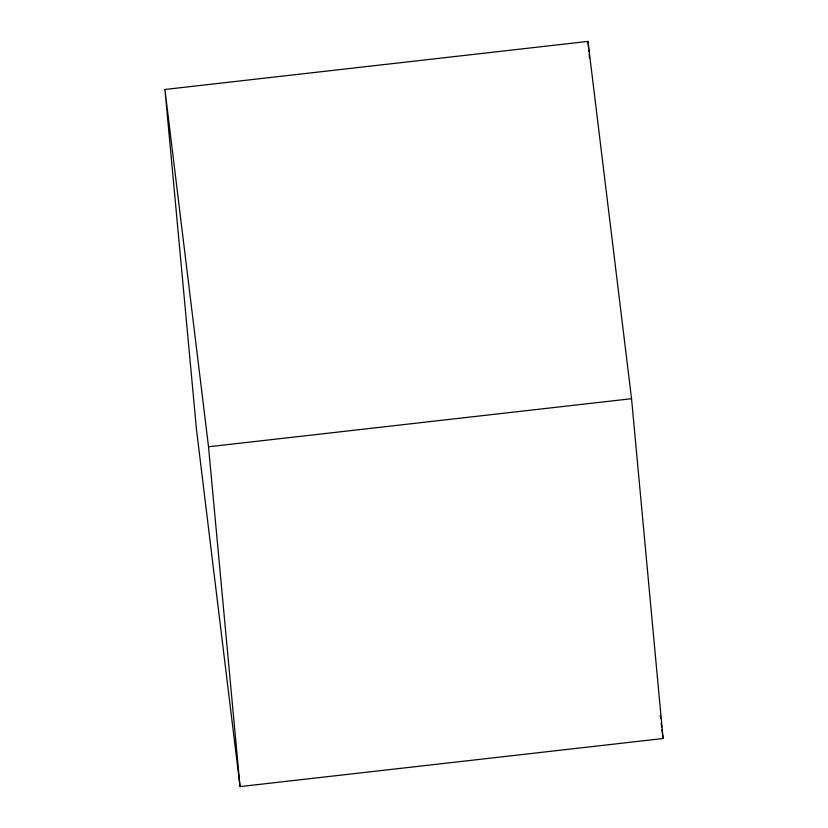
<?xml version="1.0" encoding="UTF-8"?>
<svg xmlns="http://www.w3.org/2000/svg" width="828" height="828" viewBox="0 0 828 828"><rect width="100%" height="100%" fill="white"/><g stroke="black" fill="none" stroke-linecap="round" stroke-linejoin="round"><path stroke-width="1.24" d="M164.927 89.476L587.963 41.4L631.547 398.703L663.073 738.524L240.037 786.6L196.453 429.297L164.927 89.476L208.521 446.778L240.037 786.6M208.521 446.778L631.547 398.703M660.268 715.475L660.578 718.031M661.199 723.154L661.665 727.005M661.986 729.561L663.073 738.524M587.963 41.4L588.915 51.698M589.153 54.275L589.505 58.136"/></g></svg>
